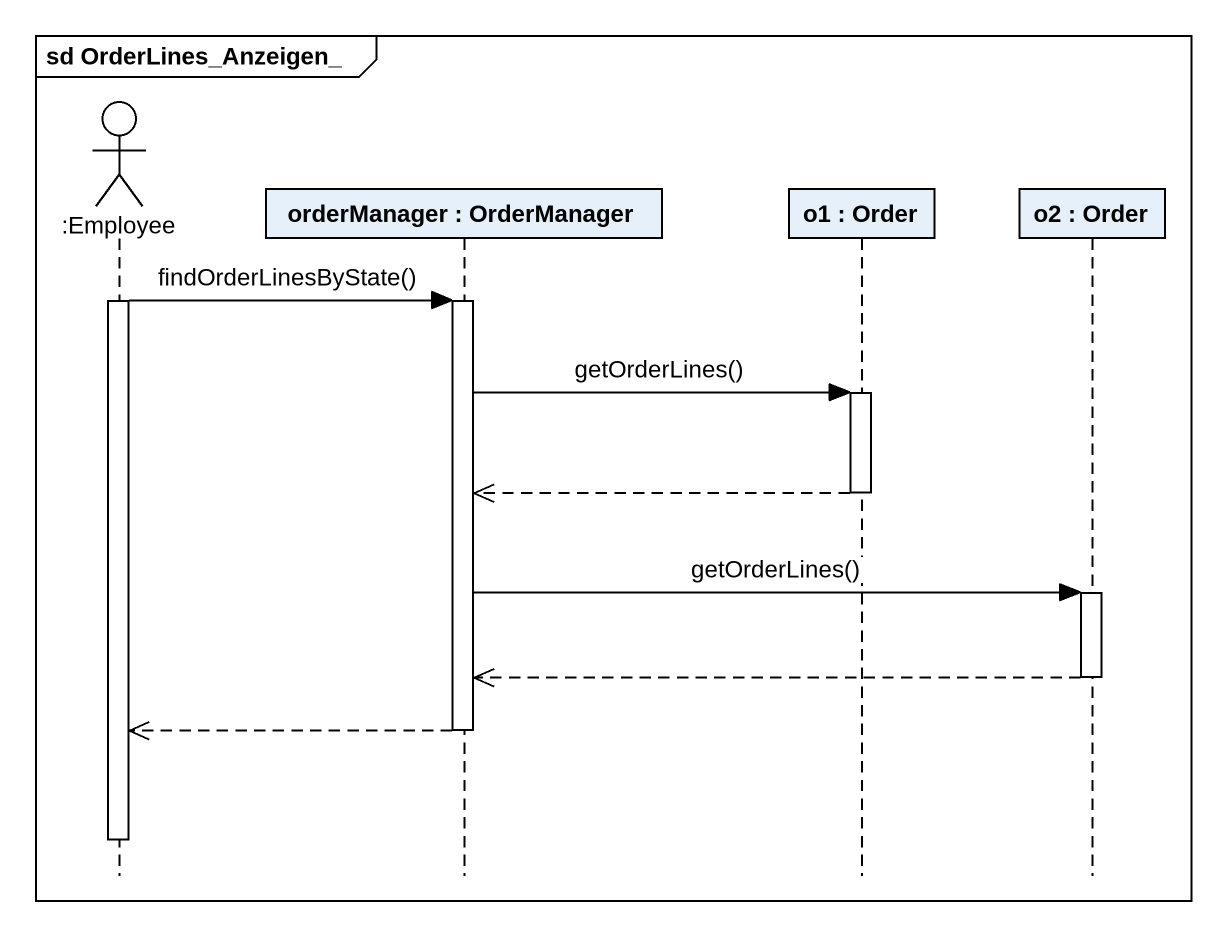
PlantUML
@startuml
mainframe sd OrderLines_Anzeigen_
hide footbox
actor ":Employee" as Employee
participant "orderManager : OrderManager" as orderManager
participant "o1 : Order" as o1
participant "o2 : Order" as o2

activate Employee
Employee -> orderManager : findOrderLinesByState()
activate orderManager
orderManager -> o1 : getOrderLines()
activate o1
o1 -->> orderManager
deactivate o1
orderManager -> o2 : getOrderLines()
activate o2
o2 -->> orderManager
deactivate o2
orderManager -->> Employee
deactivate orderManager
deactivate Employee
@enduml
